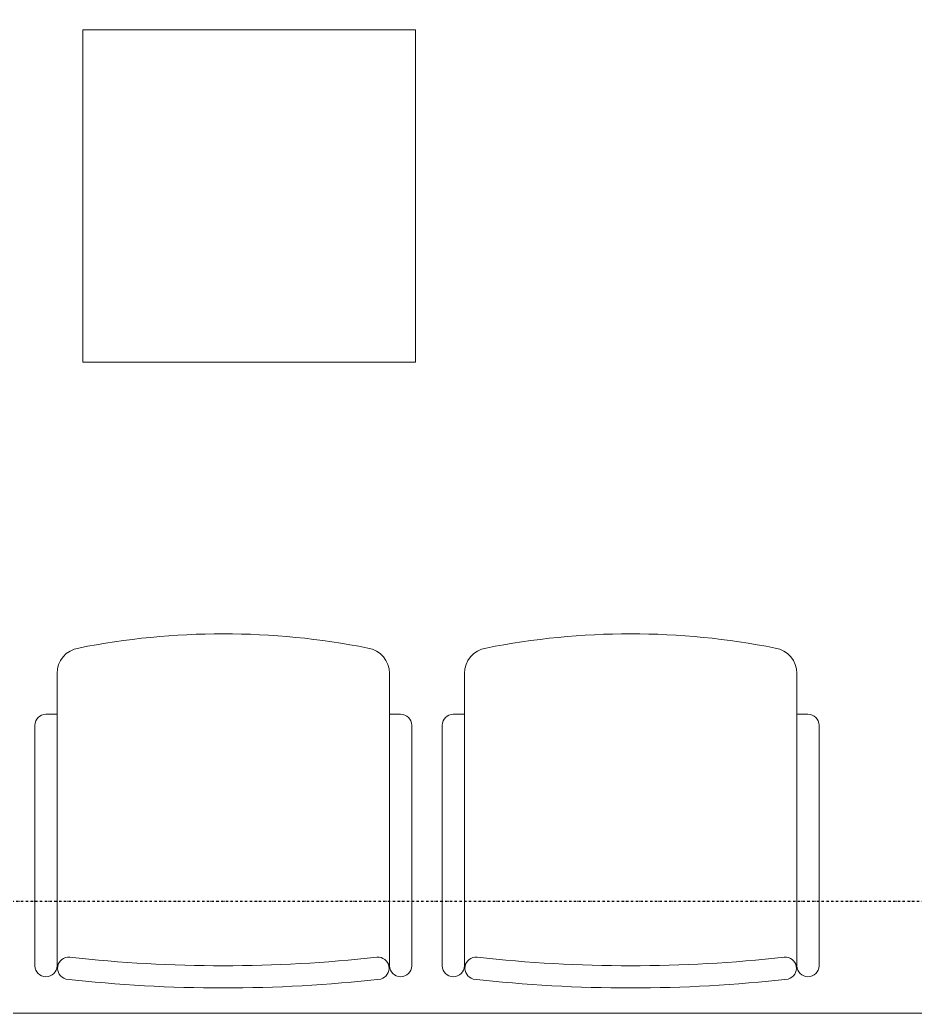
# Model space of a CAD drawing. Header units: inches. Extents: x -12418 to 57169, y -29325 to 19878.
# Drawn here: x 7336 to 8547, y -10017 to -8673 of the extents above; entities that cross this region are included whole.
import ezdxf

# ---------------------------------------------------------------- set-up
doc = ezdxf.new("R2010")
doc.units = ezdxf.units.IN
doc.header["$LTSCALE"] = 25
doc.header["$MEASUREMENT"] = 0
doc.linetypes.add('DASHDOT', pattern=[25.4, 12.7, -6.35, 0, -6.35])
doc.layers.get('0').update_dxf_attribs({"color": 8})
for name, color, linetype, lineweight in [('00-Ground Floor$0$LOADING', 253, 'Continuous', 5), ('00-Ground Floor$0$Walls', 251, 'Continuous', 5), ('E-LITE-CLNG-CNDT', 6, 'DASHDOT', 35), ('T-DATA-CLNG-COND', 51, 'DASHDOT', 25)]:
    doc.layers.add(name, color=color, linetype=linetype, lineweight=lineweight)

# ---------------------------------------------------------------- blocks, each defined once
blk = doc.blocks.new('00-Ground Floor$0$GF21016-P')
at = {"layer": '00-Ground Floor$0$LOADING', "extrusion": (-1.24384e-09, -1.20261e-09, -1)}
for p, q in [((0.0128, 0.0179), (0.0128, 0.4136)), ((0.4628, 0.0179), (0.4628, 0.4136)), ((-0.0022, 0.3585), (0.0128, 0.3585)), ((0.4778, 0.3585), (0.4628, 0.3585)), ((-0.0172, 0.0179), (-0.0172, 0.3435)), ((0.4928, 0.0179), (0.4928, 0.3435)), ((0.4778, 0.0029), (0.4778, 0.0029))]:
    blk.add_line(p, q, dxfattribs=at)
for centre, radius, start, end in [((-0.2378, -0.5362), 1.0036, 78.7568, 101.2432), ((-0.0478, 0.4136), 0.035, 0, 80.6557), ((-0.4278, 0.4136), 0.035, 99.3443, 180), ((0.0022, 0.3435), 0.015, 0, 90), ((-0.4778, 0.3435), 0.015, 90, 180), ((-0.0284, 0.0145), 0.015, 284.3864, 95.5209), ((-0.2378, 1.8928), 1.8749, 263.6341, 276.3659), ((-0.4471, 0.0145), 0.015, 84.4791, 255.6136), ((0.0022, 0.0179), 0.015, 270, 0), ((0.0022, 0.0179), 0.015, 180, 270), ((-0.4778, 0.0179), 0.015, 270, 0), ((-0.4778, 0.0179), 0.015, 180, 270), ((-0.2378, 1.8734), 1.8855, 263.5119, 276.4881)]:
    blk.add_arc(centre, radius, start, end, dxfattribs=at)
blk = doc.blocks.new('00-Ground Floor$0$GF21058A-P')
at = {"color": 0}
for p, q in [((-0.225, 0.45), (0.225, 0.45)), ((-0.225, 0), (-0.225, 0.45)), ((0.225, 0), (0.225, 0.45)), ((-0.225, 0), (0.225, 0))]:
    blk.add_line(p, q, dxfattribs=at)
blk = doc.blocks.new('00-Ground Floor')
at = {"layer": '00-Ground Floor$0$Walls'}
blk.add_line((9097.9, -10017.4, 0), (5457.9, -10017.4, 0), dxfattribs=at)
at = {"layer": '00-Ground Floor$0$LOADING', "extrusion": (7.77437e-06, 8.59117e-06, -1), "xscale": -1000.000000000004, "yscale": 1000.000000000004, "zscale": 999.9999999999978, "rotation": 359.9999999987463}
blk.add_blockref('00-Ground Floor$0$GF21058A-P', (-7646, -9136, 0), dxfattribs=at)
at = {"layer": '00-Ground Floor$0$LOADING', "extrusion": (2.67577e-11, 8.17196e-07, -1), "xscale": 1000, "yscale": 1000, "zscale": 1000, "rotation": 359.9999748871168}
for p in [(-7848.7, -9971.2, 0), (-8400, -9971.2, 0)]:
    blk.add_blockref('00-Ground Floor$0$GF21016-P', p, dxfattribs=at)

msp = doc.modelspace()

# ---------------------------------------------------------------- linework, layer by layer
at = {"layer": 'T-DATA-CLNG-COND', "ltscale": 0.01, "elevation": 0}
msp.add_lwpolyline([(7137.1, -9865.9), (9337.9, -9865.9, 0.414214), (9412.9, -9790.9), (9412.9, -2697.4)], format="xyb", dxfattribs=at)

# ---------------------------------------------------------------- block references
at = {"layer": 'E-LITE-CLNG-CNDT'}
msp.add_blockref('00-Ground Floor', (0, 0), dxfattribs=at)

doc.saveas('drawing.dxf')
